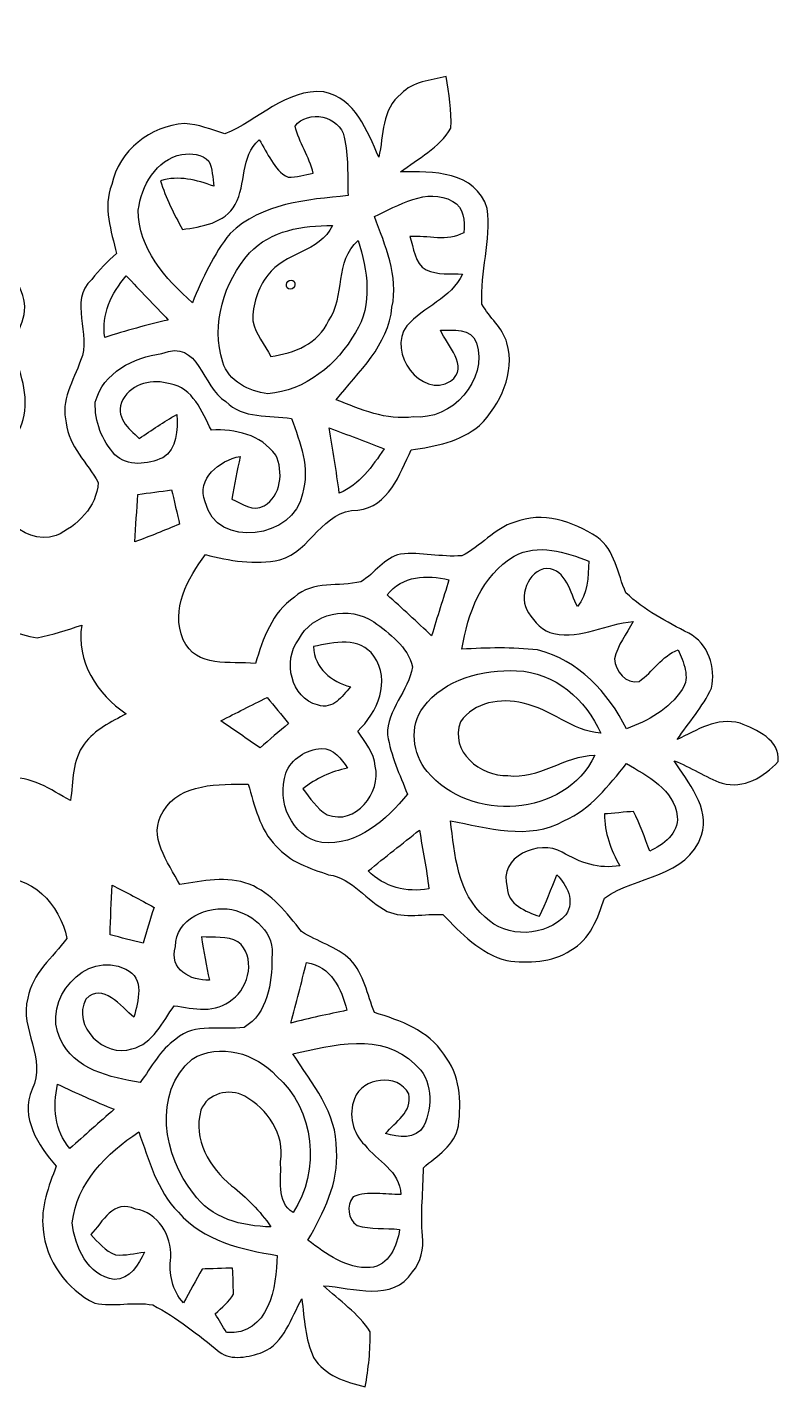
# Model space of a CAD drawing. Header units: centimetres. Extents: x -10.8 to 10.8, y -13.9 to 13.9.
# Drawn here: x 3.79 to 10.72, y -13.71 to -1.21 of the extents above; entities that cross this region are included whole.
import ezdxf

# ---------------------------------------------------------------- set-up
doc = ezdxf.new("R2010")
doc.units = ezdxf.units.CM
doc.header["$MEASUREMENT"] = 0
doc.layers.add('Camada 1', color=7, linetype='Continuous')

msp = doc.modelspace()

# ---------------------------------------------------------------- linework, layer by layer
at = {"layer": 'Camada 1', "color": 235}
for points, knots in [([(0.65652, -1.21426), (0.82021, -1.27282), (0.98072, -1.34549), (1.11513, -1.45944), (1.11513, -1.45944), (1.23649, -1.62877), (1.21391, -1.85808), (1.2252, -2.05458), (1.2252, -2.05458), (1.33809, -1.81363), (1.46226, -1.45591), (1.79881, -1.51871), (1.79881, -1.51871), (2.07539, -1.50319), (2.21932, -1.79564), (2.45886, -1.88807), (2.45886, -1.88807), (2.64195, -2.05599), (2.8896, -1.91911), (3.10127, -1.97802), (3.10127, -1.97802), (3.41736, -2.09268), (3.62056, -2.42041), (3.62373, -2.75061), (3.62373, -2.75061), (3.61068, -2.91712), (3.52989, -3.07199), (3.51931, -3.23885), (3.51931, -3.23885), (3.58352, -3.41665), (3.73309, -3.55917), (3.76096, -3.75179), (3.76096, -3.75179), (3.78883, -3.93735), (3.6068, -4.10457), (3.68935, -4.28731), (3.68935, -4.28731), (3.76096, -4.49368), (3.81917, -4.73745), (3.70134, -4.93712), (3.70134, -4.93712), (3.63573, -5.09446), (3.50202, -5.20206), (3.40254, -5.33471), (3.40254, -5.33471), (3.45158, -5.62046), (3.72639, -5.98699), (4.05236, -5.88821), (4.05236, -5.88821), (4.24356, -5.80143), (4.42877, -5.62257), (4.43794, -5.40032), (4.43794, -5.40032), (4.34128, -5.21899), (4.16807, -5.06836), (4.14549, -4.85246), (4.14549, -4.85246), (4.08869, -4.64714), (4.21358, -4.46405), (4.27743, -4.27814), (4.27743, -4.27814), (4.38291, -4.03789), (4.1596, -3.73062), (4.38079, -3.53377), (4.38079, -3.53377), (4.445, -3.44417), (4.52473, -3.36832), (4.60692, -3.29565), (4.60692, -3.29565), (4.56071, -3.08681), (4.47922, -2.87091), (4.56353, -2.65924), (4.56353, -2.65924), (4.63091, -2.3495), (4.91843, -2.11737), (5.23205, -2.10079), (5.23205, -2.10079), (5.36081, -2.10397), (5.48076, -2.15935), (5.60387, -2.19322), (5.60387, -2.19322), (5.91079, -2.07716), (6.16338, -1.77341), (6.51475, -1.80975), (6.51475, -1.80975), (6.80297, -1.86584), (6.91162, -2.16994), (7.01851, -2.40877), (7.01851, -2.40877), (7.06473, -2.21156), (7.04462, -1.96462), (7.22383, -1.82668), (7.22383, -1.82668), (7.33072, -1.71274), (7.49582, -1.70321), (7.63799, -1.66758), (7.63799, -1.66758), (7.66198, -1.82421), (7.69408, -1.98332), (7.67997, -2.14171), (7.67997, -2.14171), (7.57802, -2.32516), (7.37905, -2.42006), (7.21854, -2.54529), (7.21854, -2.54529), (7.51205, -2.54), (7.90857, -2.53365), (8.01617, -2.88149), (8.01617, -2.88149), (8.05568, -3.17465), (7.94773, -3.4671), (7.96749, -3.76132), (7.96749, -3.76132), (8.03628, -3.88338), (8.15587, -3.97757), (8.1975, -4.11515), (8.1975, -4.11515), (8.2737, -4.39067), (8.13999, -4.68277), (7.94526, -4.87539), (7.94526, -4.87539), (7.77028, -5.02356), (7.53674, -5.06942), (7.31626, -5.09905), (7.31626, -5.09905), (7.21148, -5.32306), (7.10918, -5.62151), (6.82731, -5.65538), (6.82731, -5.65538), (6.49958, -5.64762), (6.39798, -6.03426), (6.10835, -6.11046), (6.10835, -6.11046), (5.8801, -6.15844), (5.64621, -6.12105), (5.42466, -6.06178), (5.42466, -6.06178), (5.26556, -6.28086), (5.10011, -6.56661), (5.22076, -6.84459), (5.22076, -6.84459), (5.34106, -7.10988), (5.65044, -7.04003), (5.88539, -7.06332), (5.88539, -7.06332), (5.95312, -6.83719), (6.03744, -6.59165), (6.24311, -6.45442), (6.24311, -6.45442), (6.41385, -6.29885), (6.65092, -6.36235), (6.85518, -6.3119), (6.85518, -6.3119), (6.98182, -6.23605), (7.06825, -6.09036), (7.21924, -6.0579), (7.21924, -6.0579), (7.40586, -6.03709), (7.59425, -6.08824), (7.78122, -6.07307), (7.78122, -6.07307), (7.95725, -5.99334), (8.07861, -5.81836), (8.26876, -5.76509), (8.26876, -5.76509), (8.5224, -5.66349), (8.80745, -5.75592), (9.0237, -5.90021), (9.0237, -5.90021), (9.19445, -6.02192), (9.21209, -6.23923), (9.29075, -6.41385), (9.29075, -6.41385), (9.45868, -6.5719), (9.6654, -6.68091), (9.86896, -6.78603), (9.86896, -6.78603), (10.04711, -6.8774), (10.12049, -7.10247), (10.07674, -7.2905), (10.07674, -7.2905), (9.99807, -7.46301), (9.86719, -7.60589), (9.76242, -7.76323), (9.76242, -7.76323), (9.94269, -7.6775), (10.12931, -7.55297), (10.34027, -7.6133), (10.34027, -7.6133), (10.48879, -7.67009), (10.71527, -7.76675), (10.68952, -7.96431), (10.68952, -7.96431), (10.56252, -8.10824), (10.37378, -8.2176), (10.17482, -8.16434), (10.17482, -8.16434), (10.02206, -8.10754), (9.88554, -8.01687), (9.7342, -7.95725), (9.7342, -7.95725), (9.85979, -8.15552), (10.06828, -8.388), (9.98573, -8.6427), (9.98573, -8.6427), (9.85449, -9.03393), (9.38389, -9.01277), (9.0932, -9.2202), (9.0932, -9.2202), (9.0364, -9.40259), (8.95985, -9.60261), (8.78346, -9.69998), (8.78346, -9.69998), (8.61166, -9.81534), (8.39364, -9.82027), (8.19573, -9.79487), (8.19573, -9.79487), (7.95514, -9.72996), (7.77346, -9.54652), (7.60906, -9.37084), (7.60906, -9.37084), (7.43902, -9.36237), (7.25734, -9.4107), (7.09577, -9.34261), (7.09577, -9.34261), (6.90562, -9.2456), (6.78145, -9.03817), (6.55743, -9.00536), (6.55743, -9.00536), (6.38351, -8.94644), (6.19795, -8.88682), (6.07624, -8.74148), (6.07624, -8.74148), (5.92137, -8.58979), (5.87798, -8.37071), (5.81766, -8.17139), (5.81766, -8.17139), (5.55307, -8.17492), (5.19501, -8.15799), (5.03661, -8.42292), (5.03661, -8.42292), (4.88703, -8.65082), (5.08353, -8.89388), (5.18866, -9.09532), (5.18866, -9.09532), (5.39856, -9.06321), (5.62187, -9.01418), (5.82718, -9.09285), (5.82718, -9.09285), (6.03532, -9.17257), (6.17291, -9.3606), (6.30908, -9.52712), (6.30908, -9.52712), (6.45125, -9.62378), (6.63293, -9.66329), (6.75781, -9.78782), (6.75781, -9.78782), (6.88446, -9.91905), (6.91197, -10.10779), (6.97865, -10.27218), (6.97865, -10.27218), (7.21572, -10.34415), (7.47642, -10.43693), (7.61612, -10.65636), (7.61612, -10.65636), (7.76711, -10.83839), (7.78016, -11.08851), (7.75088, -11.31323), (7.75088, -11.31323), (7.72266, -11.49279), (7.55368, -11.59016), (7.42844, -11.69882), (7.42844, -11.69882), (7.43091, -11.90766), (7.39916, -12.11686), (7.42103, -12.32535), (7.42103, -12.32535), (7.43303, -12.44212), (7.40974, -12.5663), (7.3286, -12.6559), (7.3286, -12.6559), (7.14869, -12.93954), (6.78497, -12.80054), (6.50981, -12.78431), (6.50981, -12.78431), (6.65551, -12.9219), (6.83084, -13.03443), (6.93949, -13.20659), (6.93949, -13.20659), (6.9409, -13.37557), (6.92644, -13.54667), (6.89257, -13.71282), (6.89257, -13.71282), (6.71407, -13.66979), (6.5211, -13.6084), (6.41809, -13.44295), (6.41809, -13.44295), (6.34436, -13.27397), (6.33201, -13.08523), (6.3119, -12.90496), (6.3119, -12.90496), (6.2103, -13.07853), (6.15139, -13.30995), (5.95101, -13.39497), (5.95101, -13.39497), (5.82471, -13.4373), (5.66667, -13.47823), (5.55237, -13.39039), (5.55237, -13.39039), (5.35799, -13.2341), (5.16255, -13.07641), (4.94065, -12.96035), (4.94065, -12.96035), (4.76567, -12.92684), (4.58258, -12.9794), (4.40725, -12.94483), (4.40725, -12.94483), (4.14972, -12.81818), (3.95464, -12.55183), (3.93277, -12.26255), (3.93277, -12.26255), (3.90701, -12.06041), (3.98498, -11.87027), (4.05201, -11.68506), (4.05201, -11.68506), (3.88691, -11.49632), (3.71898, -11.23597), (3.83152, -10.97739), (3.83152, -10.97739), (3.96981, -10.69728), (3.71369, -10.42705), (3.7906, -10.13954), (3.7906, -10.13954), (3.83187, -9.912), (4.02026, -9.76559), (4.15078, -9.59132), (4.15078, -9.59132), (4.09152, -9.28899), (3.81741, -8.97678), (3.47945, -9.05192), (3.47945, -9.05192), (3.28754, -9.1193), (3.13937, -9.3218), (3.11256, -9.52112), (3.11256, -9.52112), (3.20322, -9.71691), (3.37361, -9.88342), (3.40536, -10.10461), (3.40536, -10.10461), (3.45616, -10.34097), (3.30376, -10.54488), (3.24661, -10.76149), (3.24661, -10.76149), (3.2385, -10.90048), (3.27872, -11.03842), (3.26602, -11.17776), (3.26602, -11.17776), (3.2198, -11.36756), (3.06811, -11.50267), (2.94499, -11.64625), (2.94499, -11.64625), (2.98274, -11.8498), (3.04271, -12.05759), (2.98626, -12.26467), (2.98626, -12.26467), (2.90089, -12.59064), (2.58269, -12.89614), (2.22532, -12.82982), (2.22532, -12.82982), (2.12161, -12.8203), (2.0253, -12.76385), (1.92052, -12.76773), (1.92052, -12.76773), (1.6951, -12.84922), (1.49507, -12.98575), (1.28834, -13.10393), (1.28834, -13.10393), (1.13383, -13.19706), (0.93909, -13.12369), (0.81456, -13.01397), (0.81456, -13.01397), (0.64911, -12.89579), (0.61983, -12.68448), (0.54469, -12.5102), (0.54469, -12.5102), (0.49036, -12.69753), (0.51047, -12.9226), (0.37994, -13.08065), (0.37994, -13.08065), (0.24871, -13.19248), (0.07761, -13.24398), (-0.08572, -13.29055), (-0.08572, -13.29055), (-0.11571, -13.12298), (-0.14605, -12.94941), (-0.13088, -12.78079), (-0.13088, -12.78079), (-0.03492, -12.59417), (0.16651, -12.51056), (0.33196, -12.39943), (0.33196, -12.39943), (0.10477, -12.39837), (-0.16334, -12.45305), (-0.32949, -12.25303), (-0.32949, -12.25303), (-0.61983, -11.96093), (-0.37924, -11.5323), (-0.43462, -11.17706), (-0.43462, -11.17706), (-0.52811, -10.99644), (-0.6918, -10.83769), (-0.67098, -10.6172), (-0.67098, -10.6172), (-0.68051, -10.44857), (-0.58032, -10.29829), (-0.48966, -10.16529), (-0.48966, -10.16529), (-0.32138, -9.93916), (-0.02611, -9.88307), (0.23354, -9.82662), (0.23354, -9.82662), (0.29633, -9.69186), (0.34396, -9.54687), (0.43356, -9.42763), (0.43356, -9.42763), (0.5782, -9.29957), (0.78387, -9.27594), (0.95285, -9.19409), (0.95285, -9.19409), (1.09044, -9.07732), (1.21567, -8.94292), (1.37266, -8.85119), (1.37266, -8.85119), (1.6069, -8.7503), (1.86126, -8.82615), (2.0955, -8.88718), (2.0955, -8.88718), (2.20733, -8.70126), (2.37702, -8.52311), (2.36361, -8.29028), (2.36361, -8.29028), (2.39007, -8.14035), (2.30576, -7.97877), (2.16323, -7.92692), (2.16323, -7.92692), (2.00519, -7.87224), (1.83727, -7.87188), (1.67287, -7.87964), (1.67287, -7.87964), (1.57727, -8.08143), (1.50777, -8.30792), (1.33244, -8.45855), (1.33244, -8.45855), (1.15746, -8.59331), (0.92639, -8.5912), (0.72319, -8.64905), (0.72319, -8.64905), (0.58385, -8.72172), (0.46249, -8.8265), (0.31291, -8.88047), (0.31291, -8.88047), (0.13229, -8.96726), (-0.05574, -8.88435), (-0.23495, -8.84484), (-0.23495, -8.84484), (-0.43533, -9.02194), (-0.66851, -9.21773), (-0.95356, -9.20609), (-0.95356, -9.20609), (-1.34655, -9.24348), (-1.71521, -8.91893), (-1.71697, -8.52029), (-1.71697, -8.52029), (-1.9371, -8.39082), (-2.15441, -8.25535), (-2.36537, -8.11177), (-2.36537, -8.11177), (-2.52554, -8.00629), (-2.58269, -7.78228), (-2.51883, -7.60659), (-2.51883, -7.60659), (-2.44016, -7.45525), (-2.32727, -7.32578), (-2.21862, -7.19596), (-2.21862, -7.19596), (-2.41265, -7.25875), (-2.60985, -7.35965), (-2.81869, -7.33495), (-2.81869, -7.33495), (-2.97886, -7.2651), (-3.08998, -7.11659), (-3.2004, -6.98606), (-3.2004, -6.98606), (-3.04482, -6.88199), (-2.88784, -6.74088), (-2.68217, -6.7751), (-2.68217, -6.7751), (-2.50966, -6.81884), (-2.36149, -6.92891), (-2.19251, -6.98535), (-2.19251, -6.98535), (-2.2987, -6.74229), (-2.55905, -6.50134), (-2.42076, -6.22053), (-2.42076, -6.22053), (-2.24825, -5.90938), (-1.83197, -5.9115), (-1.57304, -5.70195), (-1.57304, -5.70195), (-1.49331, -5.54955), (-1.42346, -5.38621), (-1.29787, -5.2638), (-1.29787, -5.2638), (-1.10596, -5.11951), (-0.83926, -5.08388), (-0.61277, -5.1622), (-0.61277, -5.1622), (-0.37959, -5.22358), (-0.21943, -5.42537), (-0.05574, -5.58976), (-0.05574, -5.58976), (0.09984, -5.588), (0.25717, -5.56966), (0.41275, -5.58871), (0.41275, -5.58871), (0.59761, -5.62822), (0.69709, -5.81166), (0.85231, -5.90479), (0.85231, -5.90479), (1.03258, -5.97676), (1.2319, -6.01239), (1.39841, -6.11681), (1.39841, -6.11681), (1.58115, -6.27592), (1.67499, -6.50946), (1.71803, -6.74264), (1.71803, -6.74264), (1.91805, -6.75605), (2.12866, -6.78603), (2.31493, -6.68796), (2.31493, -6.68796), (2.46027, -6.62411), (2.55693, -6.47136), (2.56293, -6.31437), (2.56293, -6.31437), (2.54811, -6.14997), (2.45992, -6.00604), (2.39007, -5.86211), (2.39007, -5.86211), (2.14877, -5.85717), (1.88207, -5.94148), (1.6577, -5.82119), (1.6577, -5.82119), (1.46509, -5.72841), (1.36772, -5.52767), (1.21673, -5.38797), (1.21673, -5.38797), (1.05586, -5.30613), (0.87348, -5.24933), (0.75212, -5.10646), (0.75212, -5.10646), (0.6671, -4.97593), (0.6156, -4.82776), (0.56762, -4.68136), (0.56762, -4.68136), (0.33126, -4.58893), (0.06773, -4.49897), (-0.06738, -4.26685), (-0.06738, -4.26685), (-0.21625, -4.08376), (-0.23213, -3.83293), (-0.20179, -3.60892), (-0.20179, -3.60892), (-0.16933, -3.43217), (0.00423, -3.34469), (0.12488, -3.23144), (0.12488, -3.23144), (0.12136, -3.01025), (0.14464, -2.78941), (0.12524, -2.56893), (0.12524, -2.56893), (0.1083, -2.40524), (0.20285, -2.25707), (0.32491, -2.15653), (0.32491, -2.15653), (0.56021, -2.04399), (0.80786, -2.13889), (1.04669, -2.17664), (1.04669, -2.17664), (0.9144, -2.01119), (0.69286, -1.91805), (0.61489, -1.71379), (0.61489, -1.71379), (0.60642, -1.54587), (0.62336, -1.3783), (0.65652, -1.21426), (0.65652, -1.21426), (0.65652, -1.21426), (0.65652, -1.21426), (0.65652, -1.21426)], [0, 0, 0, 0, 0.00662252, 0.00662252, 0.00662252, 0.00662252, 0.01324503, 0.01324503, 0.01324503, 0.01324503, 0.01986755, 0.01986755, 0.01986755, 0.01986755, 0.02649007, 0.02649007, 0.02649007, 0.02649007, 0.03311258, 0.03311258, 0.03311258, 0.03311258, 0.0397351, 0.0397351, 0.0397351, 0.0397351, 0.04635762, 0.04635762, 0.04635762, 0.04635762, 0.05298013, 0.05298013, 0.05298013, 0.05298013, 0.05960265, 0.05960265, 0.05960265, 0.05960265, 0.06622517, 0.06622517, 0.06622517, 0.06622517, 0.07284768, 0.07284768, 0.07284768, 0.07284768, 0.0794702, 0.0794702, 0.0794702, 0.0794702, 0.08609272, 0.08609272, 0.08609272, 0.08609272, 0.09271523, 0.09271523, 0.09271523, 0.09271523, 0.09933775, 0.09933775, 0.09933775, 0.09933775, 0.10596026, 0.10596026, 0.10596026, 0.10596026, 0.11258278, 0.11258278, 0.11258278, 0.11258278, 0.1192053, 0.1192053, 0.1192053, 0.1192053, 0.12582781, 0.12582781, 0.12582781, 0.12582781, 0.13245033, 0.13245033, 0.13245033, 0.13245033, 0.13907285, 0.13907285, 0.13907285, 0.13907285, 0.14569536, 0.14569536, 0.14569536, 0.14569536, 0.15231788, 0.15231788, 0.15231788, 0.15231788, 0.1589404, 0.1589404, 0.1589404, 0.1589404, 0.16556291, 0.16556291, 0.16556291, 0.16556291, 0.17218543, 0.17218543, 0.17218543, 0.17218543, 0.17880795, 0.17880795, 0.17880795, 0.17880795, 0.18543046, 0.18543046, 0.18543046, 0.18543046, 0.19205298, 0.19205298, 0.19205298, 0.19205298, 0.1986755, 0.1986755, 0.1986755, 0.1986755, 0.20529801, 0.20529801, 0.20529801, 0.20529801, 0.21192053, 0.21192053, 0.21192053, 0.21192053, 0.21854305, 0.21854305, 0.21854305, 0.21854305, 0.22516556, 0.22516556, 0.22516556, 0.22516556, 0.23178808, 0.23178808, 0.23178808, 0.23178808, 0.2384106, 0.2384106, 0.2384106, 0.2384106, 0.24503311, 0.24503311, 0.24503311, 0.24503311, 0.25165563, 0.25165563, 0.25165563, 0.25165563, 0.25827815, 0.25827815, 0.25827815, 0.25827815, 0.26490066, 0.26490066, 0.26490066, 0.26490066, 0.27152318, 0.27152318, 0.27152318, 0.27152318, 0.2781457, 0.2781457, 0.2781457, 0.2781457, 0.28476821, 0.28476821, 0.28476821, 0.28476821, 0.29139073, 0.29139073, 0.29139073, 0.29139073, 0.29801325, 0.29801325, 0.29801325, 0.29801325, 0.30463576, 0.30463576, 0.30463576, 0.30463576, 0.31125828, 0.31125828, 0.31125828, 0.31125828, 0.31788079, 0.31788079, 0.31788079, 0.31788079, 0.32450331, 0.32450331, 0.32450331, 0.32450331, 0.33112583, 0.33112583, 0.33112583, 0.33112583, 0.33774834, 0.33774834, 0.33774834, 0.33774834, 0.34437086, 0.34437086, 0.34437086, 0.34437086, 0.35099338, 0.35099338, 0.35099338, 0.35099338, 0.35761589, 0.35761589, 0.35761589, 0.35761589, 0.36423841, 0.36423841, 0.36423841, 0.36423841, 0.37086093, 0.37086093, 0.37086093, 0.37086093, 0.37748344, 0.37748344, 0.37748344, 0.37748344, 0.38410596, 0.38410596, 0.38410596, 0.38410596, 0.39072848, 0.39072848, 0.39072848, 0.39072848, 0.39735099, 0.39735099, 0.39735099, 0.39735099, 0.40397351, 0.40397351, 0.40397351, 0.40397351, 0.41059603, 0.41059603, 0.41059603, 0.41059603, 0.41721854, 0.41721854, 0.41721854, 0.41721854, 0.42384106, 0.42384106, 0.42384106, 0.42384106, 0.43046358, 0.43046358, 0.43046358, 0.43046358, 0.43708609, 0.43708609, 0.43708609, 0.43708609, 0.44370861, 0.44370861, 0.44370861, 0.44370861, 0.45033113, 0.45033113, 0.45033113, 0.45033113, 0.45695364, 0.45695364, 0.45695364, 0.45695364, 0.46357616, 0.46357616, 0.46357616, 0.46357616, 0.47019868, 0.47019868, 0.47019868, 0.47019868, 0.47682119, 0.47682119, 0.47682119, 0.47682119, 0.48344371, 0.48344371, 0.48344371, 0.48344371, 0.49006623, 0.49006623, 0.49006623, 0.49006623, 0.49668874, 0.49668874, 0.49668874, 0.49668874, 0.50331126, 0.50331126, 0.50331126, 0.50331126, 0.50993377, 0.50993377, 0.50993377, 0.50993377, 0.51655629, 0.51655629, 0.51655629, 0.51655629, 0.52317881, 0.52317881, 0.52317881, 0.52317881, 0.52980132, 0.52980132, 0.52980132, 0.52980132, 0.53642384, 0.53642384, 0.53642384, 0.53642384, 0.54304636, 0.54304636, 0.54304636, 0.54304636, 0.54966887, 0.54966887, 0.54966887, 0.54966887, 0.55629139, 0.55629139, 0.55629139, 0.55629139, 0.56291391, 0.56291391, 0.56291391, 0.56291391, 0.56953642, 0.56953642, 0.56953642, 0.56953642, 0.57615894, 0.57615894, 0.57615894, 0.57615894, 0.58278146, 0.58278146, 0.58278146, 0.58278146, 0.58940397, 0.58940397, 0.58940397, 0.58940397, 0.59602649, 0.59602649, 0.59602649, 0.59602649, 0.60264901, 0.60264901, 0.60264901, 0.60264901, 0.60927152, 0.60927152, 0.60927152, 0.60927152, 0.61589404, 0.61589404, 0.61589404, 0.61589404, 0.62251656, 0.62251656, 0.62251656, 0.62251656, 0.62913907, 0.62913907, 0.62913907, 0.62913907, 0.63576159, 0.63576159, 0.63576159, 0.63576159, 0.64238411, 0.64238411, 0.64238411, 0.64238411, 0.64900662, 0.64900662, 0.64900662, 0.64900662, 0.65562914, 0.65562914, 0.65562914, 0.65562914, 0.66225166, 0.66225166, 0.66225166, 0.66225166, 0.66887417, 0.66887417, 0.66887417, 0.66887417, 0.67549669, 0.67549669, 0.67549669, 0.67549669, 0.68211921, 0.68211921, 0.68211921, 0.68211921, 0.68874172, 0.68874172, 0.68874172, 0.68874172, 0.69536424, 0.69536424, 0.69536424, 0.69536424, 0.70198675, 0.70198675, 0.70198675, 0.70198675, 0.70860927, 0.70860927, 0.70860927, 0.70860927, 0.71523179, 0.71523179, 0.71523179, 0.71523179, 0.7218543, 0.7218543, 0.7218543, 0.7218543, 0.72847682, 0.72847682, 0.72847682, 0.72847682, 0.73509934, 0.73509934, 0.73509934, 0.73509934, 0.74172185, 0.74172185, 0.74172185, 0.74172185, 0.74834437, 0.74834437, 0.74834437, 0.74834437, 0.75496689, 0.75496689, 0.75496689, 0.75496689, 0.7615894, 0.7615894, 0.7615894, 0.7615894, 0.76821192, 0.76821192, 0.76821192, 0.76821192, 0.77483444, 0.77483444, 0.77483444, 0.77483444, 0.78145695, 0.78145695, 0.78145695, 0.78145695, 0.78807947, 0.78807947, 0.78807947, 0.78807947, 0.79470199, 0.79470199, 0.79470199, 0.79470199, 0.8013245, 0.8013245, 0.8013245, 0.8013245, 0.80794702, 0.80794702, 0.80794702, 0.80794702, 0.81456954, 0.81456954, 0.81456954, 0.81456954, 0.82119205, 0.82119205, 0.82119205, 0.82119205, 0.82781457, 0.82781457, 0.82781457, 0.82781457, 0.83443709, 0.83443709, 0.83443709, 0.83443709, 0.8410596, 0.8410596, 0.8410596, 0.8410596, 0.84768212, 0.84768212, 0.84768212, 0.84768212, 0.85430464, 0.85430464, 0.85430464, 0.85430464, 0.86092715, 0.86092715, 0.86092715, 0.86092715, 0.86754967, 0.86754967, 0.86754967, 0.86754967, 0.87417219, 0.87417219, 0.87417219, 0.87417219, 0.8807947, 0.8807947, 0.8807947, 0.8807947, 0.88741722, 0.88741722, 0.88741722, 0.88741722, 0.89403974, 0.89403974, 0.89403974, 0.89403974, 0.90066225, 0.90066225, 0.90066225, 0.90066225, 0.90728477, 0.90728477, 0.90728477, 0.90728477, 0.91390728, 0.91390728, 0.91390728, 0.91390728, 0.9205298, 0.9205298, 0.9205298, 0.9205298, 0.92715232, 0.92715232, 0.92715232, 0.92715232, 0.93377483, 0.93377483, 0.93377483, 0.93377483, 0.94039735, 0.94039735, 0.94039735, 0.94039735, 0.94701987, 0.94701987, 0.94701987, 0.94701987, 0.95364238, 0.95364238, 0.95364238, 0.95364238, 0.9602649, 0.9602649, 0.9602649, 0.9602649, 0.96688742, 0.96688742, 0.96688742, 0.96688742, 0.97350993, 0.97350993, 0.97350993, 0.97350993, 0.98013245, 0.98013245, 0.98013245, 0.98013245, 0.98675497, 0.98675497, 0.98675497, 0.98675497, 1, 1, 1, 1]), ([(6.24875, -2.12407), (6.28685, -2.27471), (6.37893, -2.40453), (6.41562, -2.55623), (6.41562, -2.55623), (6.33906, -2.5721), (6.26286, -2.59574), (6.18455, -2.59362), (6.18455, -2.59362), (6.04873, -2.52659), (6.00004, -2.36679), (5.91891, -2.25002), (5.91891, -2.25002), (5.74463, -2.40242), (5.80072, -2.65536), (5.69948, -2.84445), (5.69948, -2.84445), (5.60176, -3.01872), (5.38833, -3.04659), (5.21264, -3.07446), (5.21264, -3.07446), (5.13644, -2.92947), (5.05883, -2.78412), (5.01227, -2.62608), (5.01227, -2.62608), (5.17737, -2.57387), (5.34458, -2.61832), (5.50086, -2.67617), (5.50086, -2.67617), (5.49204, -2.59856), (5.49063, -2.51707), (5.45606, -2.44546), (5.45606, -2.44546), (5.39538, -2.38019), (5.29202, -2.37031), (5.20841, -2.38407), (5.20841, -2.38407), (4.9717, -2.42923), (4.83552, -2.67406), (4.80766, -2.89631), (4.80766, -2.89631), (4.80519, -3.24873), (5.05883, -3.52637), (5.30472, -3.74756), (5.30472, -3.74756), (5.39679, -3.5239), (5.50051, -3.30165), (5.65079, -3.11044), (5.65079, -3.11044), (5.94219, -2.83104), (6.35706, -2.79964), (6.73594, -2.7626), (6.73594, -2.7626), (6.72994, -2.58304), (6.74088, -2.39959), (6.70066, -2.22426), (6.70066, -2.22426), (6.66538, -2.02918), (6.36305, -1.96744), (6.24875, -2.12407), (6.24875, -2.12407), (6.24875, -2.12407), (6.24875, -2.12407), (6.24875, -2.12407)], [0, 0, 0, 0, 0.05882353, 0.05882353, 0.05882353, 0.05882353, 0.11764706, 0.11764706, 0.11764706, 0.11764706, 0.17647059, 0.17647059, 0.17647059, 0.17647059, 0.23529412, 0.23529412, 0.23529412, 0.23529412, 0.29411765, 0.29411765, 0.29411765, 0.29411765, 0.35294118, 0.35294118, 0.35294118, 0.35294118, 0.41176471, 0.41176471, 0.41176471, 0.41176471, 0.47058824, 0.47058824, 0.47058824, 0.47058824, 0.52941176, 0.52941176, 0.52941176, 0.52941176, 0.58823529, 0.58823529, 0.58823529, 0.58823529, 0.64705882, 0.64705882, 0.64705882, 0.64705882, 0.70588235, 0.70588235, 0.70588235, 0.70588235, 0.76470588, 0.76470588, 0.76470588, 0.76470588, 0.82352941, 0.82352941, 0.82352941, 0.82352941, 0.88235294, 0.88235294, 0.88235294, 0.88235294, 1, 1, 1, 1]), ([(6.97865, -2.95557), (7.07849, -3.22016), (7.20196, -3.49956), (7.14022, -3.78883), (7.14022, -3.78883), (7.10635, -4.13773), (6.83401, -4.38362), (6.62587, -4.64009), (6.62587, -4.64009), (6.85377, -4.72581), (7.08589, -4.83376), (7.33742, -4.79531), (7.33742, -4.79531), (7.68879, -4.83447), (8.0271, -4.45699), (7.91704, -4.11445), (7.91704, -4.11445), (7.87082, -3.97581), (7.70008, -4.00332), (7.58578, -3.99909), (7.58578, -3.99909), (7.64434, -4.13773), (7.85601, -4.33352), (7.67962, -4.46969), (7.67962, -4.46969), (7.41115, -4.63197), (7.09083, -4.2037), (7.27604, -3.96028), (7.27604, -3.96028), (7.42879, -3.7846), (7.68491, -3.70769), (7.78969, -3.48474), (7.78969, -3.48474), (7.67785, -3.47698), (7.55862, -3.49391), (7.45455, -3.44487), (7.45455, -3.44487), (7.34624, -3.38737), (7.33989, -3.23638), (7.30497, -3.13902), (7.30497, -3.13902), (7.46795, -3.12702), (7.64963, -3.18982), (7.79992, -3.10374), (7.79992, -3.10374), (7.80909, -2.99297), (7.80415, -2.87196), (7.69867, -2.81517), (7.69867, -2.81517), (7.4616, -2.68041), (7.1942, -2.8575), (6.97865, -2.95557), (6.97865, -2.95557), (6.97865, -2.95557), (6.97865, -2.95557), (6.97865, -2.95557)], [0, 0, 0, 0, 0.06666667, 0.06666667, 0.06666667, 0.06666667, 0.13333333, 0.13333333, 0.13333333, 0.13333333, 0.2, 0.2, 0.2, 0.2, 0.26666667, 0.26666667, 0.26666667, 0.26666667, 0.33333333, 0.33333333, 0.33333333, 0.33333333, 0.4, 0.4, 0.4, 0.4, 0.46666667, 0.46666667, 0.46666667, 0.46666667, 0.53333333, 0.53333333, 0.53333333, 0.53333333, 0.6, 0.6, 0.6, 0.6, 0.66666667, 0.66666667, 0.66666667, 0.66666667, 0.73333333, 0.73333333, 0.73333333, 0.73333333, 0.8, 0.8, 0.8, 0.8, 0.86666667, 0.86666667, 0.86666667, 0.86666667, 1, 1, 1, 1]), ([(5.83036, -3.29001), (5.59506, -3.55812), (5.4737, -3.9437), (5.58341, -4.29331), (5.58341, -4.29331), (5.63739, -4.46828), (5.82577, -4.56353), (5.99757, -4.58364), (5.99757, -4.58364), (6.344, -4.55895), (6.63928, -4.31271), (6.80508, -4.01955), (6.80508, -4.01955), (6.96595, -3.76555), (6.91656, -3.44593), (6.82907, -3.17429), (6.82907, -3.17429), (6.61211, -3.36444), (6.71301, -3.689), (6.55743, -3.91301), (6.55743, -3.91301), (6.46642, -4.12362), (6.23817, -4.21146), (6.02721, -4.24145), (6.02721, -4.24145), (5.97288, -4.13244), (5.88398, -4.03648), (5.86105, -3.91477), (5.86105, -3.91477), (5.85787, -3.76414), (5.90444, -3.61244), (5.99863, -3.49462), (5.99863, -3.49462), (6.15033, -3.28048), (6.47665, -3.28754), (6.59201, -3.03601), (6.59201, -3.03601), (6.31966, -3.03847), (6.02791, -3.0794), (5.83036, -3.29001), (5.83036, -3.29001), (5.83036, -3.29001), (5.83036, -3.29001), (5.83036, -3.29001)], [0, 0, 0, 0, 0.08333333, 0.08333333, 0.08333333, 0.08333333, 0.16666667, 0.16666667, 0.16666667, 0.16666667, 0.25, 0.25, 0.25, 0.25, 0.33333333, 0.33333333, 0.33333333, 0.33333333, 0.41666667, 0.41666667, 0.41666667, 0.41666667, 0.5, 0.5, 0.5, 0.5, 0.58333333, 0.58333333, 0.58333333, 0.58333333, 0.66666667, 0.66666667, 0.66666667, 0.66666667, 0.75, 0.75, 0.75, 0.75, 0.83333333, 0.83333333, 0.83333333, 0.83333333, 1, 1, 1, 1]), ([(4.69477, -3.50026), (4.56177, -3.65972), (4.46617, -3.85374), (4.50003, -4.06541), (4.50003, -4.06541), (4.69265, -4.00579), (4.88632, -3.95041), (5.08353, -3.90631), (5.08353, -3.90631), (4.95406, -3.77084), (4.82565, -3.63361), (4.69477, -3.50026), (4.69477, -3.50026), (4.69477, -3.50026), (4.69477, -3.50026), (4.69477, -3.50026)], [0, 0, 0, 0, 0.2, 0.2, 0.2, 0.2, 0.4, 0.4, 0.4, 0.4, 0.6, 0.6, 0.6, 0.6, 1, 1, 1, 1]), ([(6.21171, -3.53871), (6.16162, -3.53589), (6.15209, -3.62232), (6.20607, -3.62267), (6.20607, -3.62267), (6.25581, -3.62514), (6.26533, -3.53871), (6.21171, -3.53871), (6.21171, -3.53871), (6.21171, -3.53871), (6.21171, -3.53871), (6.21171, -3.53871)], [0, 0, 0, 0, 0.25, 0.25, 0.25, 0.25, 0.5, 0.5, 0.5, 0.5, 1, 1, 1, 1]), ([(5.02532, -4.21428), (4.76567, -4.24991), (4.4831, -4.38644), (4.41219, -4.66161), (4.41219, -4.66161), (4.40372, -4.83835), (4.47499, -5.01438), (4.59246, -5.14421), (4.59246, -5.14421), (4.70852, -5.25815), (4.89409, -5.23275), (5.03202, -5.17278), (5.03202, -5.17278), (5.16714, -5.09058), (5.16996, -4.91419), (5.16184, -4.77485), (5.16184, -4.77485), (5.0419, -4.84082), (4.93007, -4.91949), (4.81647, -4.99533), (4.81647, -4.99533), (4.71664, -4.9022), (4.58541, -4.79848), (4.66584, -4.63585), (4.66584, -4.63585), (4.75121, -4.48769), (4.94347, -4.44324), (5.10081, -4.49404), (5.10081, -4.49404), (5.30825, -4.52543), (5.39362, -4.75262), (5.47934, -4.91843), (5.47934, -4.91843), (5.69842, -4.90573), (5.93302, -4.9597), (6.07166, -5.14703), (6.07166, -5.14703), (6.14257, -5.29766), (6.12281, -5.52662), (5.96371, -5.61305), (5.96371, -5.61305), (5.86458, -5.67831), (5.75839, -5.59047), (5.66773, -5.55166), (5.66773, -5.55166), (5.69101, -5.41972), (5.71782, -5.29026), (5.74322, -5.15937), (5.74322, -5.15937), (5.55449, -5.19924), (5.33859, -5.36187), (5.4229, -5.57883), (5.4229, -5.57883), (5.52309, -6.01768), (6.24981, -5.9122), (6.31613, -5.50404), (6.31613, -5.50404), (6.38916, -5.26768), (6.29567, -5.03026), (6.21559, -4.81154), (6.21559, -4.81154), (6.01063, -4.78014), (5.77109, -4.81718), (5.61128, -4.65455), (5.61128, -4.65455), (5.39186, -4.52332), (5.37034, -4.07494), (5.02532, -4.21428), (5.02532, -4.21428), (5.02532, -4.21428), (5.02532, -4.21428), (5.02532, -4.21428)], [0, 0, 0, 0, 0.05263158, 0.05263158, 0.05263158, 0.05263158, 0.10526316, 0.10526316, 0.10526316, 0.10526316, 0.15789474, 0.15789474, 0.15789474, 0.15789474, 0.21052632, 0.21052632, 0.21052632, 0.21052632, 0.26315789, 0.26315789, 0.26315789, 0.26315789, 0.31578947, 0.31578947, 0.31578947, 0.31578947, 0.36842105, 0.36842105, 0.36842105, 0.36842105, 0.42105263, 0.42105263, 0.42105263, 0.42105263, 0.47368421, 0.47368421, 0.47368421, 0.47368421, 0.52631579, 0.52631579, 0.52631579, 0.52631579, 0.57894737, 0.57894737, 0.57894737, 0.57894737, 0.63157895, 0.63157895, 0.63157895, 0.63157895, 0.68421053, 0.68421053, 0.68421053, 0.68421053, 0.73684211, 0.73684211, 0.73684211, 0.73684211, 0.78947368, 0.78947368, 0.78947368, 0.78947368, 0.84210526, 0.84210526, 0.84210526, 0.84210526, 0.89473684, 0.89473684, 0.89473684, 0.89473684, 1, 1, 1, 1]), ([(6.56237, -4.89761), (6.59483, -5.09693), (6.62869, -5.29625), (6.65586, -5.49663), (6.65586, -5.49663), (6.84318, -5.42008), (6.95819, -5.2518), (7.06861, -5.09058), (7.06861, -5.09058), (6.89963, -5.02532), (6.73171, -4.96076), (6.56237, -4.89761), (6.56237, -4.89761), (6.56237, -4.89761), (6.56237, -4.89761), (6.56237, -4.89761)], [0, 0, 0, 0, 0.2, 0.2, 0.2, 0.2, 0.4, 0.4, 0.4, 0.4, 0.6, 0.6, 0.6, 0.6, 1, 1, 1, 1]), ([(4.80342, -5.50968), (4.79354, -5.65362), (4.78472, -5.79931), (4.77485, -5.94431), (4.77485, -5.94431), (4.91455, -5.89668), (5.05001, -5.83777), (5.18724, -5.78238), (5.18724, -5.78238), (5.1689, -5.70371), (5.13256, -5.54637), (5.11422, -5.4677), (5.11422, -5.4677), (5.01156, -5.48322), (4.90502, -5.49416), (4.80342, -5.50968), (4.80342, -5.50968), (4.80342, -5.50968), (4.80342, -5.50968), (4.80342, -5.50968)], [0, 0, 0, 0, 0.16666667, 0.16666667, 0.16666667, 0.16666667, 0.33333333, 0.33333333, 0.33333333, 0.33333333, 0.5, 0.5, 0.5, 0.5, 0.66666667, 0.66666667, 0.66666667, 0.66666667, 1, 1, 1, 1]), ([(8.26452, -6.07695), (7.9636, -6.25369), (7.83555, -6.60471), (7.78228, -6.93173), (7.78228, -6.93173), (8.01405, -6.91938), (8.24724, -6.91162), (8.47901, -6.93949), (8.47901, -6.93949), (8.85331, -7.0291), (9.12777, -7.33178), (9.2971, -7.66374), (9.2971, -7.66374), (9.49537, -7.59072), (9.68939, -7.48453), (9.80687, -7.30179), (9.80687, -7.30179), (9.88695, -7.19349), (9.81922, -7.04638), (9.77053, -6.93737), (9.77053, -6.93737), (9.61954, -6.99488), (9.54052, -7.14199), (9.4114, -7.22842), (9.4114, -7.22842), (9.2897, -7.25487), (9.19198, -7.13281), (9.18598, -7.02169), (9.18598, -7.02169), (9.21314, -6.89504), (9.29816, -6.79168), (9.35743, -6.67879), (9.35743, -6.67879), (9.11013, -6.69396), (8.88259, -6.8453), (8.62965, -6.78921), (8.62965, -6.78921), (8.52452, -6.77122), (8.4515, -6.67914), (8.3947, -6.59765), (8.3947, -6.59765), (8.30015, -6.45654), (8.38659, -6.20536), (8.56509, -6.18913), (8.56509, -6.18913), (8.74395, -6.19725), (8.77993, -6.41985), (8.84484, -6.54085), (8.84484, -6.54085), (8.94468, -6.42373), (8.94186, -6.26886), (8.95032, -6.12352), (8.95032, -6.12352), (8.73795, -6.03956), (8.47972, -5.95701), (8.26452, -6.07695), (8.26452, -6.07695), (8.26452, -6.07695), (8.26452, -6.07695), (8.26452, -6.07695)], [0, 0, 0, 0, 0.0625, 0.0625, 0.0625, 0.0625, 0.125, 0.125, 0.125, 0.125, 0.1875, 0.1875, 0.1875, 0.1875, 0.25, 0.25, 0.25, 0.25, 0.3125, 0.3125, 0.3125, 0.3125, 0.375, 0.375, 0.375, 0.375, 0.4375, 0.4375, 0.4375, 0.4375, 0.5, 0.5, 0.5, 0.5, 0.5625, 0.5625, 0.5625, 0.5625, 0.625, 0.625, 0.625, 0.625, 0.6875, 0.6875, 0.6875, 0.6875, 0.75, 0.75, 0.75, 0.75, 0.8125, 0.8125, 0.8125, 0.8125, 0.875, 0.875, 0.875, 0.875, 1, 1, 1, 1]), ([(7.09577, -6.43255), (7.23371, -6.55602), (7.36988, -6.68196), (7.50499, -6.80932), (7.50499, -6.80932), (7.5565, -6.63716), (7.61083, -6.46677), (7.66374, -6.29532), (7.66374, -6.29532), (7.46019, -6.24664), (7.23371, -6.25334), (7.09577, -6.43255), (7.09577, -6.43255), (7.09577, -6.43255), (7.09577, -6.43255), (7.09577, -6.43255)], [0, 0, 0, 0, 0.2, 0.2, 0.2, 0.2, 0.4, 0.4, 0.4, 0.4, 0.6, 0.6, 0.6, 0.6, 1, 1, 1, 1]), ([(6.28121, -6.8453), (6.13128, -7.03404), (6.21312, -7.3854), (6.45477, -7.44467), (6.45477, -7.44467), (6.60259, -7.49194), (6.67914, -7.36706), (6.75852, -7.27957), (6.75852, -7.27957), (6.58354, -7.22665), (6.42585, -7.11306), (6.41985, -6.90739), (6.41985, -6.90739), (6.60753, -6.86999), (6.84248, -6.81037), (6.97301, -6.99594), (6.97301, -6.99594), (7.13493, -7.22207), (7.00581, -7.51417), (6.82484, -7.68703), (6.82484, -7.68703), (6.89151, -7.78545), (6.97794, -7.88352), (6.98641, -8.0077), (6.98641, -8.0077), (7.04215, -8.24971), (6.80896, -8.55839), (6.54332, -8.45361), (6.54332, -8.45361), (6.44666, -8.39823), (6.38704, -8.30086), (6.32142, -8.21478), (6.32142, -8.21478), (6.44066, -8.11953), (6.58072, -8.05674), (6.731, -8.02464), (6.731, -8.02464), (6.67279, -7.94209), (6.60471, -7.8419), (6.49182, -7.84366), (6.49182, -7.84366), (6.35423, -7.85636), (6.21206, -7.93715), (6.16444, -8.07261), (6.16444, -8.07261), (6.0766, -8.32979), (6.21242, -8.65364), (6.4957, -8.71044), (6.4957, -8.71044), (6.82307, -8.74183), (7.09154, -8.50124), (7.28133, -8.26452), (7.28133, -8.26452), (7.21254, -8.08637), (7.12929, -7.91069), (7.0993, -7.72054), (7.0993, -7.72054), (7.09083, -7.48841), (7.2958, -7.31661), (7.32825, -7.09507), (7.32825, -7.09507), (7.28733, -6.90809), (7.11517, -6.7878), (6.9723, -6.68091), (6.9723, -6.68091), (6.7504, -6.52709), (6.40468, -6.59941), (6.28121, -6.8453), (6.28121, -6.8453), (6.28121, -6.8453), (6.28121, -6.8453), (6.28121, -6.8453)], [0, 0, 0, 0, 0.05263158, 0.05263158, 0.05263158, 0.05263158, 0.10526316, 0.10526316, 0.10526316, 0.10526316, 0.15789474, 0.15789474, 0.15789474, 0.15789474, 0.21052632, 0.21052632, 0.21052632, 0.21052632, 0.26315789, 0.26315789, 0.26315789, 0.26315789, 0.31578947, 0.31578947, 0.31578947, 0.31578947, 0.36842105, 0.36842105, 0.36842105, 0.36842105, 0.42105263, 0.42105263, 0.42105263, 0.42105263, 0.47368421, 0.47368421, 0.47368421, 0.47368421, 0.52631579, 0.52631579, 0.52631579, 0.52631579, 0.57894737, 0.57894737, 0.57894737, 0.57894737, 0.63157895, 0.63157895, 0.63157895, 0.63157895, 0.68421053, 0.68421053, 0.68421053, 0.68421053, 0.73684211, 0.73684211, 0.73684211, 0.73684211, 0.78947368, 0.78947368, 0.78947368, 0.78947368, 0.84210526, 0.84210526, 0.84210526, 0.84210526, 0.89473684, 0.89473684, 0.89473684, 0.89473684, 1, 1, 1, 1]), ([(3.36338, -6.64563), (3.33692, -6.80614), (3.33904, -6.98288), (3.24097, -7.12082), (3.24097, -7.12082), (3.14113, -7.26652), (2.97286, -7.33848), (2.82399, -7.42244), (2.82399, -7.42244), (2.94852, -7.51346), (3.07975, -7.60165), (3.17394, -7.72654), (3.17394, -7.72654), (3.26461, -7.8807), (3.23603, -8.06697), (3.26108, -8.23736), (3.26108, -8.23736), (3.3722, -8.19432), (3.48051, -8.13682), (3.59904, -8.11671), (3.59904, -8.11671), (3.81988, -8.0899), (4.00156, -8.22431), (4.18394, -8.32414), (4.18394, -8.32414), (4.2104, -8.14811), (4.19841, -7.95232), (4.31094, -7.8038), (4.31094, -7.8038), (4.40619, -7.67115), (4.55824, -7.60165), (4.69724, -7.5251), (4.69724, -7.5251), (4.42489, -7.34977), (4.2351, -7.03862), (4.28766, -6.71019), (4.28766, -6.71019), (4.15325, -6.7564), (4.01602, -6.79697), (3.87773, -6.82872), (3.87773, -6.82872), (3.6957, -6.79979), (3.53095, -6.71477), (3.36338, -6.64563), (3.36338, -6.64563), (3.36338, -6.64563), (3.36338, -6.64563), (3.36338, -6.64563)], [0, 0, 0, 0, 0.07692308, 0.07692308, 0.07692308, 0.07692308, 0.15384615, 0.15384615, 0.15384615, 0.15384615, 0.23076923, 0.23076923, 0.23076923, 0.23076923, 0.30769231, 0.30769231, 0.30769231, 0.30769231, 0.38461538, 0.38461538, 0.38461538, 0.38461538, 0.46153846, 0.46153846, 0.46153846, 0.46153846, 0.53846154, 0.53846154, 0.53846154, 0.53846154, 0.61538462, 0.61538462, 0.61538462, 0.61538462, 0.69230769, 0.69230769, 0.69230769, 0.69230769, 0.76923077, 0.76923077, 0.76923077, 0.76923077, 0.84615385, 0.84615385, 0.84615385, 0.84615385, 1, 1, 1, 1]), ([(7.42844, -7.46548), (7.29403, -7.63658), (7.33178, -7.89552), (7.46407, -8.05744), (7.46407, -8.05744), (7.86095, -8.53052), (8.72666, -8.48219), (9.00606, -7.90751), (9.00606, -7.90751), (8.72314, -7.91104), (8.49207, -8.13082), (8.20596, -8.09413), (8.20596, -8.09413), (7.95443, -8.10189), (7.66586, -7.87365), (7.77064, -7.59919), (7.77064, -7.59919), (7.8927, -7.4175), (8.14493, -7.37623), (8.34496, -7.42915), (8.34496, -7.42915), (8.60002, -7.47854), (8.7951, -7.68491), (9.06074, -7.70537), (9.06074, -7.70537), (8.92739, -7.39599), (8.63459, -7.14375), (8.2864, -7.12999), (8.2864, -7.12999), (7.97913, -7.11941), (7.62, -7.20407), (7.42844, -7.46548), (7.42844, -7.46548), (7.42844, -7.46548), (7.42844, -7.46548), (7.42844, -7.46548)], [0, 0, 0, 0, 0.1, 0.1, 0.1, 0.1, 0.2, 0.2, 0.2, 0.2, 0.3, 0.3, 0.3, 0.3, 0.4, 0.4, 0.4, 0.4, 0.5, 0.5, 0.5, 0.5, 0.6, 0.6, 0.6, 0.6, 0.7, 0.7, 0.7, 0.7, 0.8, 0.8, 0.8, 0.8, 1, 1, 1, 1]), ([(5.99122, -7.37623), (5.84906, -7.44714), (5.70724, -7.51875), (5.56577, -7.59037), (5.56577, -7.59037), (5.68572, -7.67327), (5.80602, -7.75582), (5.92702, -7.83907), (5.92702, -7.83907), (6.01416, -7.76358), (6.10164, -7.68879), (6.18949, -7.61435), (6.18949, -7.61435), (6.12387, -7.53427), (6.05755, -7.4549), (5.99122, -7.37623), (5.99122, -7.37623), (5.99122, -7.37623), (5.99122, -7.37623), (5.99122, -7.37623)], [0, 0, 0, 0, 0.16666667, 0.16666667, 0.16666667, 0.16666667, 0.33333333, 0.33333333, 0.33333333, 0.33333333, 0.5, 0.5, 0.5, 0.5, 0.66666667, 0.66666667, 0.66666667, 0.66666667, 1, 1, 1, 1]), ([(8.72172, -8.5097), (8.40034, -8.69033), (8.01617, -8.57638), (7.67785, -8.509), (7.67785, -8.509), (7.71701, -8.81733), (7.74065, -9.17716), (7.99747, -9.39447), (7.99747, -9.39447), (8.19115, -9.59203), (8.55804, -9.57897), (8.73936, -9.37401), (8.73936, -9.37401), (8.82509, -9.24913), (8.74959, -9.0992), (8.6554, -9.00606), (8.6554, -9.00606), (8.60672, -9.13447), (8.55521, -9.26324), (8.49559, -9.38706), (8.49559, -9.38706), (8.37353, -9.34544), (8.20138, -9.27982), (8.19997, -9.12319), (8.19997, -9.12319), (8.11142, -8.83779), (8.49277, -8.67763), (8.70585, -8.79757), (8.70585, -8.79757), (8.86848, -8.89494), (9.04416, -8.95667), (9.23607, -8.92281), (9.23607, -8.92281), (9.15211, -8.77746), (9.09214, -8.61801), (9.09426, -8.44691), (9.09426, -8.44691), (9.16093, -8.44091), (9.29393, -8.42927), (9.3606, -8.42327), (9.3606, -8.42327), (9.41987, -8.54251), (9.46362, -8.66246), (9.50948, -8.7891), (9.50948, -8.7891), (9.63224, -8.72878), (9.77935, -8.62718), (9.76277, -8.47055), (9.76277, -8.47055), (9.73596, -8.22043), (9.48831, -8.09907), (9.29569, -7.98301), (9.29569, -7.98301), (9.13306, -8.18691), (8.96902, -8.40317), (8.72172, -8.5097), (8.72172, -8.5097), (8.72172, -8.5097), (8.72172, -8.5097), (8.72172, -8.5097)], [0, 0, 0, 0, 0.0625, 0.0625, 0.0625, 0.0625, 0.125, 0.125, 0.125, 0.125, 0.1875, 0.1875, 0.1875, 0.1875, 0.25, 0.25, 0.25, 0.25, 0.3125, 0.3125, 0.3125, 0.3125, 0.375, 0.375, 0.375, 0.375, 0.4375, 0.4375, 0.4375, 0.4375, 0.5, 0.5, 0.5, 0.5, 0.5625, 0.5625, 0.5625, 0.5625, 0.625, 0.625, 0.625, 0.625, 0.6875, 0.6875, 0.6875, 0.6875, 0.75, 0.75, 0.75, 0.75, 0.8125, 0.8125, 0.8125, 0.8125, 0.875, 0.875, 0.875, 0.875, 1, 1, 1, 1]), ([(6.9215, -8.97043), (7.0679, -9.1186), (7.27287, -9.17046), (7.47889, -9.13624), (7.47889, -9.13624), (7.45913, -8.9542), (7.42174, -8.77499), (7.39281, -8.59472), (7.39281, -8.59472), (7.23547, -8.71996), (7.07743, -8.84414), (6.9215, -8.97043), (6.9215, -8.97043), (6.9215, -8.97043), (6.9215, -8.97043), (6.9215, -8.97043)], [0, 0, 0, 0, 0.2, 0.2, 0.2, 0.2, 0.4, 0.4, 0.4, 0.4, 0.6, 0.6, 0.6, 0.6, 1, 1, 1, 1]), ([(4.56636, -9.10096), (4.55824, -9.25301), (4.5526, -9.4047), (4.54836, -9.55851), (4.54836, -9.55851), (4.64961, -9.58391), (4.75121, -9.60967), (4.85316, -9.63436), (4.85316, -9.63436), (4.88315, -9.52359), (4.91737, -9.41423), (4.95229, -9.30522), (4.95229, -9.30522), (4.82459, -9.23502), (4.69547, -9.16658), (4.56636, -9.10096), (4.56636, -9.10096), (4.56636, -9.10096), (4.56636, -9.10096), (4.56636, -9.10096)], [0, 0, 0, 0, 0.16666667, 0.16666667, 0.16666667, 0.16666667, 0.33333333, 0.33333333, 0.33333333, 0.33333333, 0.5, 0.5, 0.5, 0.5, 0.66666667, 0.66666667, 0.66666667, 0.66666667, 1, 1, 1, 1]), ([(5.14879, -9.66435), (5.08706, -9.8806), (5.29096, -9.97902), (5.46171, -9.9762), (5.46171, -9.9762), (5.43454, -9.84391), (5.40738, -9.70915), (5.38868, -9.5758), (5.38868, -9.5758), (5.50016, -9.58744), (5.62398, -9.56275), (5.72417, -9.62201), (5.72417, -9.62201), (5.88962, -9.75184), (5.83001, -10.03935), (5.67161, -10.15153), (5.67161, -10.15153), (5.52309, -10.28418), (5.3153, -10.23937), (5.13891, -10.20939), (5.13891, -10.20939), (5.02991, -10.35438), (4.94453, -10.56358), (4.74839, -10.60485), (4.74839, -10.60485), (4.49756, -10.69446), (4.19171, -10.39671), (4.32576, -10.14836), (4.32576, -10.14836), (4.47746, -9.98784), (4.65279, -10.21927), (4.76709, -10.31522), (4.76709, -10.31522), (4.80554, -10.166), (4.87116, -9.95609), (4.69406, -9.8746), (4.69406, -9.8746), (4.31765, -9.68622), (3.91689, -10.16141), (4.08975, -10.51525), (4.08975, -10.51525), (4.21464, -10.79641), (4.55083, -10.87085), (4.82565, -10.91424), (4.82565, -10.91424), (4.92831, -10.77595), (5.00839, -10.61579), (5.15338, -10.5156), (5.15338, -10.5156), (5.32941, -10.36108), (5.57212, -10.44046), (5.78097, -10.40871), (5.78097, -10.40871), (5.99616, -10.28312), (6.03814, -9.99913), (6.03532, -9.773), (6.03532, -9.773), (6.07448, -9.54758), (5.86881, -9.36731), (5.66808, -9.32639), (5.66808, -9.32639), (5.44936, -9.28229), (5.14773, -9.4107), (5.14879, -9.66435), (5.14879, -9.66435), (5.14879, -9.66435), (5.14879, -9.66435), (5.14879, -9.66435)], [0, 0, 0, 0, 0.05555556, 0.05555556, 0.05555556, 0.05555556, 0.11111111, 0.11111111, 0.11111111, 0.11111111, 0.16666667, 0.16666667, 0.16666667, 0.16666667, 0.22222222, 0.22222222, 0.22222222, 0.22222222, 0.27777778, 0.27777778, 0.27777778, 0.27777778, 0.33333333, 0.33333333, 0.33333333, 0.33333333, 0.38888889, 0.38888889, 0.38888889, 0.38888889, 0.44444444, 0.44444444, 0.44444444, 0.44444444, 0.5, 0.5, 0.5, 0.5, 0.55555556, 0.55555556, 0.55555556, 0.55555556, 0.61111111, 0.61111111, 0.61111111, 0.61111111, 0.66666667, 0.66666667, 0.66666667, 0.66666667, 0.72222222, 0.72222222, 0.72222222, 0.72222222, 0.77777778, 0.77777778, 0.77777778, 0.77777778, 0.83333333, 0.83333333, 0.83333333, 0.83333333, 0.88888889, 0.88888889, 0.88888889, 0.88888889, 1, 1, 1, 1]), ([(6.35529, -9.81322), (6.30626, -9.99807), (6.25934, -10.18328), (6.20959, -10.36849), (6.20959, -10.36849), (6.38069, -10.32404), (6.5532, -10.2877), (6.72641, -10.25172), (6.72641, -10.25172), (6.67456, -10.0524), (6.58001, -9.84709), (6.35529, -9.81322), (6.35529, -9.81322), (6.35529, -9.81322), (6.35529, -9.81322), (6.35529, -9.81322)], [0, 0, 0, 0, 0.2, 0.2, 0.2, 0.2, 0.4, 0.4, 0.4, 0.4, 0.6, 0.6, 0.6, 0.6, 1, 1, 1, 1]), ([(6.22794, -10.65107), (6.40292, -10.92341), (6.63751, -11.19434), (6.6294, -11.53724), (6.6294, -11.53724), (6.65445, -11.83852), (6.50875, -12.11192), (6.36764, -12.36557), (6.36764, -12.36557), (6.53274, -12.48904), (6.72324, -12.62909), (6.93808, -12.61674), (6.93808, -12.61674), (7.11517, -12.59981), (7.18573, -12.41742), (7.21007, -12.26608), (7.21007, -12.26608), (7.08025, -12.25232), (6.94443, -12.26608), (6.81884, -12.22904), (6.81884, -12.22904), (6.73488, -12.16977), (6.71865, -12.04771), (6.78215, -11.96763), (6.78215, -11.96763), (6.92009, -11.90695), (7.07602, -11.94894), (7.22242, -11.94435), (7.22242, -11.94435), (7.21254, -11.72422), (7.00581, -11.64061), (6.89046, -11.48962), (6.89046, -11.48962), (6.77651, -11.38237), (6.73876, -11.21092), (6.79485, -11.06487), (6.79485, -11.06487), (6.86717, -10.86767), (7.19243, -10.82604), (7.29439, -11.01866), (7.29439, -11.01866), (7.32896, -11.18835), (7.17162, -11.27654), (7.07954, -11.38449), (7.07954, -11.38449), (7.19949, -11.42083), (7.36, -11.44446), (7.43338, -11.31394), (7.43338, -11.31394), (7.51734, -11.13649), (7.51522, -10.87967), (7.34977, -10.74773), (7.34977, -10.74773), (7.05167, -10.44681), (6.59059, -10.57204), (6.22794, -10.65107), (6.22794, -10.65107), (6.22794, -10.65107), (6.22794, -10.65107), (6.22794, -10.65107)], [0, 0, 0, 0, 0.0625, 0.0625, 0.0625, 0.0625, 0.125, 0.125, 0.125, 0.125, 0.1875, 0.1875, 0.1875, 0.1875, 0.25, 0.25, 0.25, 0.25, 0.3125, 0.3125, 0.3125, 0.3125, 0.375, 0.375, 0.375, 0.375, 0.4375, 0.4375, 0.4375, 0.4375, 0.5, 0.5, 0.5, 0.5, 0.5625, 0.5625, 0.5625, 0.5625, 0.625, 0.625, 0.625, 0.625, 0.6875, 0.6875, 0.6875, 0.6875, 0.75, 0.75, 0.75, 0.75, 0.8125, 0.8125, 0.8125, 0.8125, 0.875, 0.875, 0.875, 0.875, 1, 1, 1, 1]), ([(5.30225, -10.70045), (4.93536, -11.01019), (5.04014, -11.59863), (5.3153, -11.93482), (5.3153, -11.93482), (5.47194, -12.16413), (5.76333, -12.23962), (6.02686, -12.24209), (6.02686, -12.24209), (5.92737, -12.09604), (5.80284, -11.97257), (5.66491, -11.86392), (5.66491, -11.86392), (5.46417, -11.7027), (5.30648, -11.43423), (5.38409, -11.17071), (5.38409, -11.17071), (5.44054, -11.01372), (5.64409, -10.96222), (5.78591, -11.04159), (5.78591, -11.04159), (5.99581, -11.15554), (6.15879, -11.3926), (6.11434, -11.64131), (6.11434, -11.64131), (6.12987, -11.79054), (6.0706, -12.01667), (6.23182, -12.11086), (6.23182, -12.11086), (6.48652, -11.72915), (6.42796, -11.15942), (6.07766, -10.85568), (6.07766, -10.85568), (5.88786, -10.6486), (5.55378, -10.54523), (5.30225, -10.70045), (5.30225, -10.70045), (5.30225, -10.70045), (5.30225, -10.70045), (5.30225, -10.70045)], [0, 0, 0, 0, 0.09090909, 0.09090909, 0.09090909, 0.09090909, 0.18181818, 0.18181818, 0.18181818, 0.18181818, 0.27272727, 0.27272727, 0.27272727, 0.27272727, 0.36363636, 0.36363636, 0.36363636, 0.36363636, 0.45454545, 0.45454545, 0.45454545, 0.45454545, 0.54545455, 0.54545455, 0.54545455, 0.54545455, 0.63636364, 0.63636364, 0.63636364, 0.63636364, 0.72727273, 0.72727273, 0.72727273, 0.72727273, 0.81818182, 0.81818182, 0.81818182, 0.81818182, 1, 1, 1, 1]), ([(4.06471, -10.93223), (4.02167, -11.13755), (4.03613, -11.35874), (4.17865, -11.52313), (4.17865, -11.52313), (4.31377, -11.40178), (4.44923, -11.28077), (4.58611, -11.16154), (4.58611, -11.16154), (4.40972, -11.09133), (4.23757, -11.01055), (4.06471, -10.93223), (4.06471, -10.93223), (4.06471, -10.93223), (4.06471, -10.93223), (4.06471, -10.93223)], [0, 0, 0, 0, 0.2, 0.2, 0.2, 0.2, 0.4, 0.4, 0.4, 0.4, 0.6, 0.6, 0.6, 0.6, 1, 1, 1, 1]), ([(4.20052, -12.20611), (4.22204, -12.42307), (4.34164, -12.69365), (4.58576, -12.72505), (4.58576, -12.72505), (4.73146, -12.7261), (4.80907, -12.58782), (4.86481, -12.47422), (4.86481, -12.47422), (4.77591, -12.48445), (4.68736, -12.50844), (4.5974, -12.50033), (4.5974, -12.50033), (4.50144, -12.46822), (4.44041, -12.38038), (4.36986, -12.31335), (4.36986, -12.31335), (4.48134, -12.19835), (4.57729, -11.9821), (4.78296, -12.07946), (4.78296, -12.07946), (4.98651, -12.10874), (5.11881, -12.32464), (5.1054, -12.52185), (5.1054, -12.52185), (5.08529, -12.67319), (5.12163, -12.827), (5.22217, -12.942), (5.22217, -12.942), (5.27967, -12.83794), (5.33576, -12.73351), (5.39468, -12.6305), (5.39468, -12.6305), (5.46453, -12.62839), (5.60493, -12.6238), (5.67478, -12.62168), (5.67478, -12.62168), (5.68184, -12.70317), (5.67796, -12.77479), (5.6836, -12.86016), (5.6836, -12.86016), (5.64374, -12.93354), (5.57424, -12.98434), (5.51533, -13.04184), (5.51533, -13.04184), (5.54884, -13.09934), (5.58306, -13.15685), (5.61799, -13.21435), (5.61799, -13.21435), (6.00992, -13.24045), (6.07801, -12.79595), (6.08436, -12.50491), (6.08436, -12.50491), (5.75804, -12.452), (5.40385, -12.3705), (5.17737, -12.10874), (5.17737, -12.10874), (4.97593, -11.9066), (4.90749, -11.62826), (4.81154, -11.37038), (4.81154, -11.37038), (4.51908, -11.56441), (4.23968, -11.8364), (4.20052, -12.20611)], [0, 0, 0, 0, 0.05882353, 0.05882353, 0.05882353, 0.05882353, 0.11764706, 0.11764706, 0.11764706, 0.11764706, 0.17647059, 0.17647059, 0.17647059, 0.17647059, 0.23529412, 0.23529412, 0.23529412, 0.23529412, 0.29411765, 0.29411765, 0.29411765, 0.29411765, 0.35294118, 0.35294118, 0.35294118, 0.35294118, 0.41176471, 0.41176471, 0.41176471, 0.41176471, 0.47058824, 0.47058824, 0.47058824, 0.47058824, 0.52941176, 0.52941176, 0.52941176, 0.52941176, 0.58823529, 0.58823529, 0.58823529, 0.58823529, 0.64705882, 0.64705882, 0.64705882, 0.64705882, 0.70588235, 0.70588235, 0.70588235, 0.70588235, 0.76470588, 0.76470588, 0.76470588, 0.76470588, 0.82352941, 0.82352941, 0.82352941, 0.82352941, 0.88235294, 0.88235294, 0.88235294, 0.88235294, 1, 1, 1, 1])]:
    msp.add_open_spline(points, degree=3, knots=knots, dxfattribs=at)

doc.saveas('drawing.dxf')
